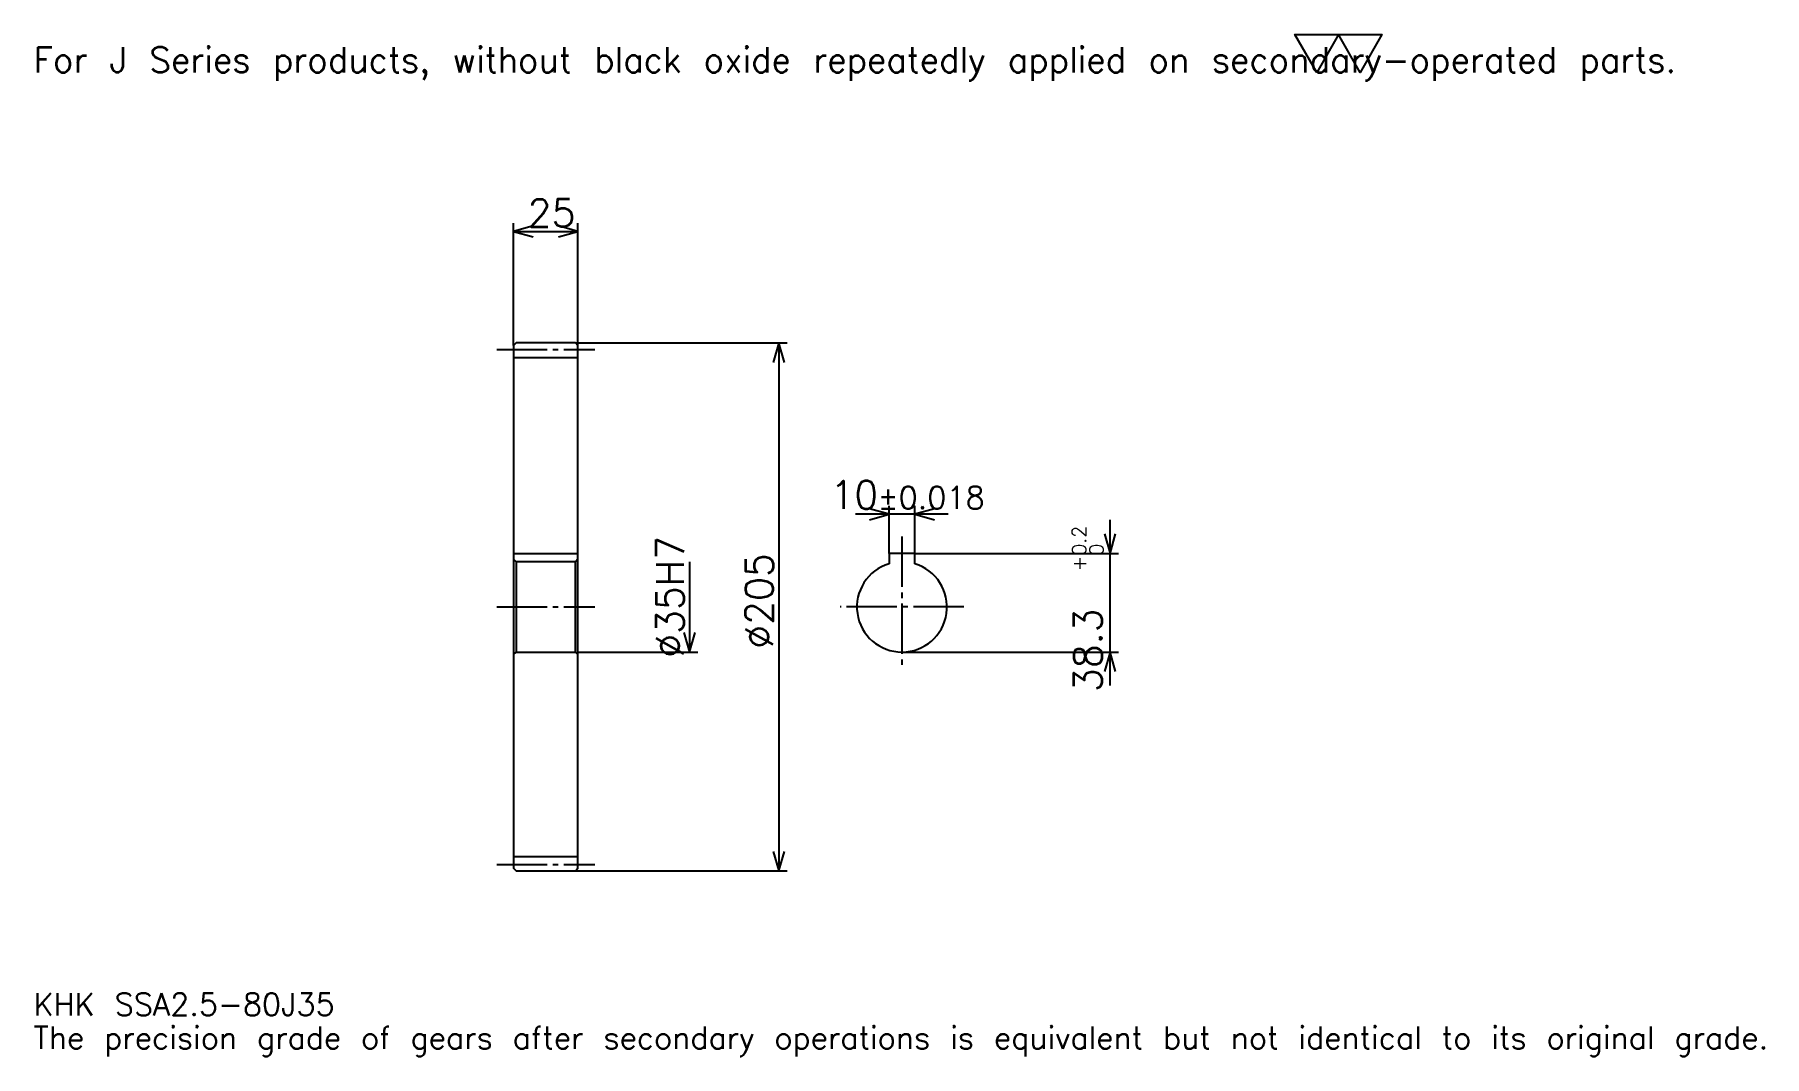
# Model space of a CAD drawing. Extents: x 22 to 694, y 8 to 405.
import ezdxf

# ---------------------------------------------------------------- set-up
doc = ezdxf.new("R2010")
doc.units = 0
doc.linetypes.add('DASHDOT', pattern=[26.005436, 19.504076, -2.16712, 2.16712, -2.16712])
doc.layers.get('0').update_dxf_attribs({"linetype": 'CONTINUOUS'})
doc.layers.add('DASHDOT', color=6, linetype='DASHDOT')
doc.styles.add('KANJI', font='TXT', dxfattribs={"bigfont": 'BIGFONT'})

msp = doc.modelspace()

# ---------------------------------------------------------------- linework, layer by layer
at = {"color": 5}
for p, q in [((208.131805, 284.976227), (208.131805, 331.569305)), ((233.131805, 284.976227), (233.131805, 331.569305)), ((208.131805, 328.318604), (233.131805, 328.318604)), ((208.131805, 283.976227), (208.131805, 284.976227)), ((232.131805, 284.976227), (233.131805, 284.976227)), ((233.131805, 284.976227), (314.398804, 284.976227)), ((233.131805, 283.976227), (233.131805, 284.976227)), ((311.148102, 284.976227), (311.148102, 79.976227)), ((376.990479, 218.44606), (340.985046, 218.44606)), ((353.987793, 203.27623), (353.987793, 221.696747)), ((363.987793, 203.27623), (363.987793, 221.696747)), ((439.836975, 151.973511), (439.836975, 216.278946)), ((363.987793, 203.27623), (443.087646, 203.27623)), ((276.474182, 199.976227), (276.474182, 164.976227)), ((233.131805, 164.976227), (279.724884, 164.976227)), ((358.987793, 164.976227), (443.087646, 164.976227)), ((232.131805, 79.976227), (233.131805, 79.976227)), ((233.131805, 79.976227), (314.398804, 79.976227))]:
    msp.add_line(p, q, dxfattribs=at)
at = {"color": 4}
for p, q in [((208.131805, 279.351227), (233.131805, 279.351227)), ((208.131805, 203.27623), (233.131805, 203.27623)), ((233.131805, 200.976227), (232.131805, 199.976227)), ((208.131805, 163.976227), (209.131805, 164.976227)), ((233.131805, 163.976227), (232.131805, 164.976227)), ((208.131805, 85.601227), (233.131805, 85.601227))]:
    msp.add_line(p, q, dxfattribs=at)
at = {"color": 7}
msp.add_lwpolyline([(520.108704, 390.081512), (511.656921, 404.731232), (545.463989, 404.731232), (537.012207, 390.081512), (528.560486, 404.731232), (520.108704, 390.081512)], dxfattribs=at)
at = {"color": 5}
for points in [[(215.716721, 330.485718), (208.131805, 328.318604), (215.716721, 326.151489)], [(225.54689, 326.151489), (233.131805, 328.318604), (225.54689, 330.485718)], [(313.315247, 277.391296), (311.148102, 284.976227), (308.980988, 277.391296)], [(346.402863, 216.278946), (353.987793, 218.44606), (346.402863, 220.61319)], [(371.572693, 220.61319), (363.987793, 218.44606), (371.572693, 216.278946)], [(437.669861, 210.861145), (439.836975, 203.27623), (442.004089, 210.861145)], [(274.307068, 172.561142), (276.474182, 164.976227), (278.641327, 172.561142)], [(442.004089, 157.391312), (439.836975, 164.976227), (437.669861, 157.391312)], [(308.980988, 87.561142), (311.148102, 79.976227), (313.315247, 87.561142)]]:
    msp.add_lwpolyline(points, dxfattribs=at)
at = {"color": 4}
for points in [[(208.131805, 163.976227), (208.131805, 80.976227), (209.131805, 79.976227), (232.131805, 79.976227), (233.131805, 80.976227), (233.131805, 283.976227), (232.131805, 284.976227), (209.131805, 284.976227), (208.131805, 283.976227), (208.131805, 163.976227)], [(363.987793, 199.246735), (363.987793, 203.27623), (353.987793, 203.27623), (353.987793, 199.246735)], [(208.131805, 200.976227), (209.131805, 199.976227), (209.131805, 164.976227), (232.131805, 164.976227), (232.131805, 199.976227), (209.131805, 199.976227)]]:
    msp.add_lwpolyline(points, dxfattribs=at)
msp.add_arc((358.987793, 182.476227), 17.5, 106.601549926, 73.398450074, dxfattribs=at)
at = {"layer": 'DASHDOT', "color": 7}
for p, q in [((201.630447, 282.476227), (239.633163, 282.476227)), ((358.987793, 209.777588), (358.987793, 158.474869)), ((201.630447, 182.476227), (239.633163, 182.476227)), ((382.989136, 182.476227), (334.98642, 182.476227)), ((201.630447, 82.476227), (239.633163, 82.476227))]:
    msp.add_line(p, q, dxfattribs=at)

# ---------------------------------------------------------------- texts
at = {"color": 7, "style": 'KANJI'}
for s, height, p in [('For J Series products, without black oxide repeatedly applied on secondary-operated parts.', 9.752038, (21.671196, 390.081512)), ('25', 10.835598, (213.588669, 330.052307)), ('10', 10.835598, (331.203156, 220.61319)), ('%%p0.018', 8.668478, (349.513977, 220.61319)), ('KHK SSA2.5-80J35', 8.668478, (21.671196, 23.838316)), ('The precision grade of gears after secondary operations is equivalent but not identical to its original grade.', 8.668478, (21.671196, 10.835598))]:
    msp.add_text(s, height=height, dxfattribs=at).set_placement(p)
for s, height, p in [('%%c35H7', 10.835598, (274.307068, 162.701263)), ('0.2', 5.417799, (430.518341, 202.368744)), ('%%c205', 10.835598, (308.980988, 166.222839)), ('0', 5.417799, (437.23642, 202.368744)), ('+', 5.417799, (430.518341, 196.300812)), ('38.3', 10.835598, (436.586273, 149.400055))]:
    msp.add_text(s, height=height, rotation=90, dxfattribs=at).set_placement(p)

doc.saveas('drawing.dxf')
